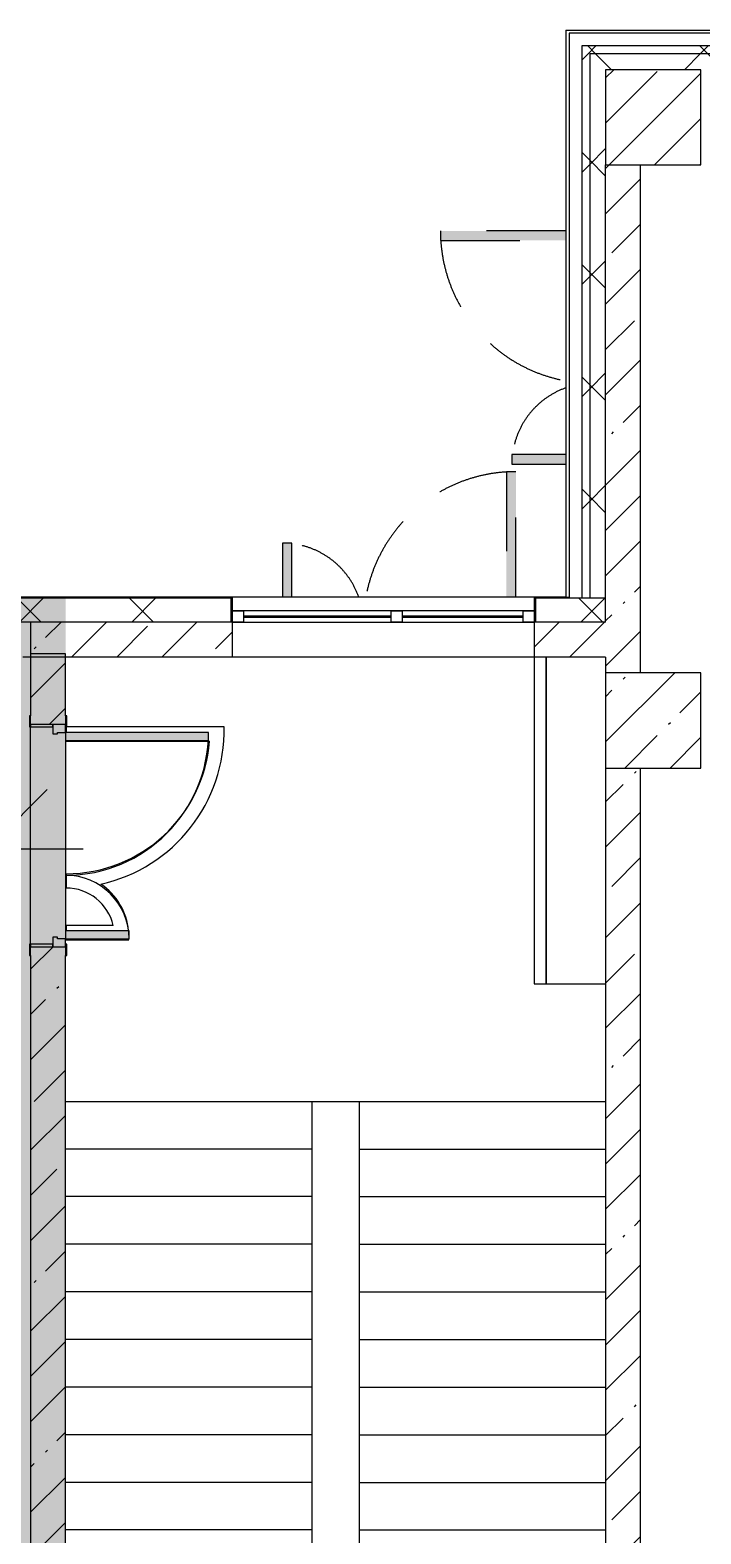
# Model space of a CAD drawing. Header units: millimetres. Extents: x -3456 to 185767, y -8553 to 29000.
# Drawn here: x 97294 to 101517, y 17875 to 27350 of the extents above; entities that cross this region are included whole.
import ezdxf

# ---------------------------------------------------------------- set-up
doc = ezdxf.new("R2010")
doc.units = ezdxf.units.MM
doc.linetypes.add('200_ШТРИХ__ш1_п0_6_', pattern=[800, 500, -300])
for name, color, linetype, lineweight in [('A-ANNO-DIMS', 7, 'Continuous', 9), ('A-ANNO-DIMS-500', 7, 'Continuous', 9), ('A-DETL-MBND-1', 7, '200_ШТРИХ__ш1_п0_6_', 9), ('A-GLAZ-2', 7, 'Continuous', 5), ('A-WALL', 7, 'Continuous', 9), ('A-WALL-3', 7, 'Continuous', 5), ('I-WALL-3', 7, 'Continuous', 5), ('S-COLS-2', 7, 'Continuous', 5), ('S-STRS-2', 7, 'Continuous', 5)]:
    doc.layers.add(name, color=color, linetype=linetype, lineweight=lineweight)
doc.layers.add('A-DETL-GENF-2', color=7, linetype='Continuous', lineweight=9, true_color=0xc0c0c0, transparency=0.4)
for name, color, linetype, lineweight, true_color in [('A-DOOR-3', 7, 'Continuous', 5, 0xaaaaaa), ('A-DOOR-4', 7, 'Continuous', 5, 0xe2e2e2), ('A-DOOR-5', 7, 'Continuous', 5, 0xb7b7b7), ('A-DOOR-FRAM-4', 7, 'Continuous', 5, 0xe2e2e2), ('A-DOOR-FRAM-5', 7, 'Continuous', 5, 0xaaaaaa), ('A-DOOR-FRAM-6', 7, 'Continuous', 5, 0xb7b7b7), ('A-FLOR-1', 7, 'Continuous', 5, 0xb7b7b7), ('A-FLOR-2', 7, 'Continuous', 5, 0xaaaaaa), ('A-WALL-4', 7, 'Continuous', 9, 0x737373), ('A-WALL-5', 7, 'Continuous', 5, 0x737373), ('I-WALL-4', 7, 'Continuous', 5, 0x737373), ('S-STRS-3', 7, 'Continuous', 5, 0x737373)]:
    doc.layers.add(name, color=color, linetype=linetype, lineweight=lineweight, true_color=true_color)
doc.styles.add('ISOCPEUR_5', font='isocpeur.ttf', dxfattribs={"width": 0.9, "height": 1000})
doc.dimstyles.new('ISO-2_0_0_9К_Средний_округл2_2', dxfattribs={"dimscale": 304.8, "dimtxt": 995.981176, "dimasz": 2.46063, "dimexe": 1.968504, "dimexo": 0, "dimgap": 0, "dimtad": 1, "dimdec": 0, "dimrnd": 10, "dimzin": 0, "dimdsep": 46, "dimtxsty": 'ISOCPEUR_5', "dimblk1": 'OBLIQUE', "dimblk2": 'OBLIQUE', "dimsah": 1, "dimcen": 0.09, "dimdle": 1.968504, "dimazin": 0, "dimtfac": 1, "dimtdec": 4, "dimtix": 1, "dimtmove": 0, "dimatfit": 3, "dimfxl": 1, "dimtvp": 1, "dimtolj": 1, "dimtzin": 0, "dimarcsym": 2})
pattern_1 = [(45, (58756.86, 0), (-285.123, 285.123), []), (45, (59042, 0), (-285.123, 285.123), [504.031, -100.806, 16.764, -84.042])]
pattern_2 = [(45, (58756.86, 0), (-353.5534, 353.5534), []), (135, (58756.86, 0), (-353.5534, -353.5534), [])]

# ---------------------------------------------------------------- blocks, each defined once
blk = doc.blocks.new('BSC_Колонна _Прямоугольная - 600х600-V101-2_6_1_птичка')
at = {"layer": 'S-COLS-2'}
h = blk.add_hatch(dxfattribs=at)
h.set_pattern_fill('FP_136', color=256, style=0, pattern_type=2)
h.set_pattern_definition([(45, (-42460, -26800), (-285.123, 285.123), []), (45, (-42174.88, -26800), (-285.123, 285.123), [504.031, -100.806, 16.764, -84.042])])
h.paths.add_polyline_path([(-300, -300), (300, -300), (300, 300), (-300, 300)])
for p, q in [((300, 300), (-300, 300)), ((-300, 300), (-300, -300)), ((300, -300), (300, 300)), ((-300, -300), (300, -300))]:
    blk.add_line(p, q, dxfattribs=at)
blk = doc.blocks.new('BSC_Колонна _Прямоугольная - 600х600-V115-2_6_1_птичка')
at = {"layer": 'S-COLS-2'}
h = blk.add_hatch(dxfattribs=at)
h.set_pattern_fill('FP_149', color=256, style=0, pattern_type=2)
h.set_pattern_definition([(45, (-42460, -23000), (-285.123, 285.123), []), (45, (-42174.88, -23000), (-285.123, 285.123), [504.031, -100.806, 16.764, -84.042])])
h.paths.add_polyline_path([(-300, -300), (300, -300), (300, 300), (-300, 300), (-300, -208.4)])
for p, q in [((300, 300), (-300, 300)), ((-300, 300), (-300, -300)), ((300, -300), (300, 300)), ((-300, -300), (300, -300))]:
    blk.add_line(p, q, dxfattribs=at)
blk = doc.blocks.new('120_Окно_СКБ_2Ст - 120_Окно_СКБ_2Ст 1900х2400 глухое-23537524-2_6_1_птичка')
at = {"layer": 'A-GLAZ-2'}
for p, q in [((-950, 5), (-950, 75)), ((-950, 75), (-880, 75)), ((950, 75), (-950, 75)), ((-880, 5), (-950, 5)), ((-950, 5), (950, 5)), ((-880, 75), (-880, 5)), ((-120, 45), (-880, 45)), ((-120, 35), (-880, 35)), ((-120, 5), (-120, 75)), ((-120, 75), (-50, 75)), ((-50, 5), (-120, 5)), ((-50, 75), (-50, 5)), ((880, 45), (-50, 45)), ((880, 35), (-50, 35)), ((880, 5), (880, 75)), ((880, 75), (950, 75)), ((950, 5), (880, 5)), ((950, 75), (950, 5))]:
    blk.add_line(p, q, dxfattribs=at)
blk = doc.blocks.new('110_Дверь_СКБ_2Ст_Наружная - ДН-1_л__ Двухстворчатая 1350 х3200 _ЛК_ в свету с верхним остеклением 2-22448815-2_6_1_птичка')
at = {"layer": 'A-DETL-MBND-1'}
for points in [[(754.5, 79.3), (754.5, 869), (694.5, 869), (694.5, 79.3)], [(-655.5, 79.3), (-655.5, 419), (-715.5, 419), (-715.5, 79.3)]]:
    blk.add_hatch(color=256, dxfattribs=at).paths.add_polyline_path(points)
for p, q in [((754.5, 869), (694.5, 869)), ((694.5, 869), (694.5, 79.3)), ((754.5, 79.3), (754.5, 869)), ((-715.5, 419), (-715.5, 79.3)), ((-655.5, 419), (-715.5, 419)), ((-655.5, 79.3), (-655.5, 419))]:
    blk.add_line(p, q, dxfattribs=at)
for centre, radius, start, end in [((754.5, -91), 960, 90, 169.72024), ((-715.5, -91), 510, 19.63052, 90)]:
    blk.add_arc(centre, radius, start, end, dxfattribs=at)
blk = doc.blocks.new('110_Дверь_СКБ_2Ст - Д-1 Лестничная клетка EIS60-V190-2_6_1_птичка')
at = {"layer": 'A-DOOR-4'}
for points in [[(-587.5, 110), (-587.5, 1010), (-637.5, 1010), (-637.5, 110)], [(662.5, 510), (612.5, 510), (612.5, 110), (662.5, 110)], [(712.5, 30), (697.5, 30), (697.5, -110), (712.5, -110)]]:
    blk.add_hatch(color=256, dxfattribs=at).paths.add_polyline_path(points)
h = blk.add_hatch(color=256, dxfattribs=at)
h.paths.add_polyline_path([(712.5, 110), (662.5, 110), (662.5, 60), (652.5, 60), (652.8, 30), (712.5, 30), (712.5, 88.8)])
h.paths.add_polyline_path([(-627.5, 60), (-637.5, 60), (-637.5, 110), (-687.5, 110), (-687.5, 30), (-627.5, 30)])
at = {"layer": 'A-DOOR-FRAM-4'}
for points in [[(-672.5, 110), (-672.5, 118), (-742.5, 118), (-742.5, 110)], [(767.5, 110), (767.5, 118), (697.5, 118), (697.5, 110)], [(-672.5, 30), (-687.5, 30), (-687.5, -110), (-672.5, -110)], [(-672.5, -110), (-742.5, -110), (-742.5, -118), (-672.5, -118)], [(767.5, -118), (767.5, -110), (697.5, -110), (697.5, -118)]]:
    blk.add_hatch(color=256, dxfattribs=at).paths.add_polyline_path(points)
at = {"layer": 'A-DOOR-3'}
for p, q in [((-637.5, 1010), (-637.5, 110)), ((-587.5, 1010), (-637.5, 1010)), ((-587.5, 110), (-587.5, 1010)), ((662.5, 510), (612.5, 510)), ((612.5, 510), (612.5, 110)), ((662.5, 110), (662.5, 510))]:
    blk.add_line(p, q, dxfattribs=at)
for centre, radius, start, end in [((-637.5, 110), 900, 0, 90), ((662.5, 110), 400, 90, 180)]:
    blk.add_arc(centre, radius, start, end, dxfattribs=at)
at = {"layer": 'A-DOOR-5'}
for p, q in [((-637.5, 110), (-587.5, 110)), ((612.5, 110), (662.5, 110))]:
    blk.add_line(p, q, dxfattribs=at)
at = {"layer": 'A-DOOR-FRAM-5'}
for p, q in [((-672.5, 118), (-742.5, 118)), ((-742.5, 118), (-742.5, 110)), ((-672.5, 110), (-672.5, 118)), ((767.5, 118), (697.5, 118)), ((697.5, 118), (697.5, 110)), ((767.5, 110), (767.5, 118))]:
    blk.add_line(p, q, dxfattribs=at)
at = {"layer": 'A-DOOR-FRAM-6'}
for p, q in [((-742.5, 110), (-672.5, 110)), ((-637.5, 110), (-687.5, 110)), ((-687.5, 110), (-687.5, 30)), ((-637.5, 60), (-637.5, 110)), ((662.5, 110), (662.5, 60)), ((712.5, 110), (662.5, 110)), ((697.5, 110), (767.5, 110)), ((712.5, 30), (712.5, 110)), ((-687.5, 30), (-627.5, 30)), ((-672.5, 30), (-687.5, 30)), ((-687.5, 30), (-687.5, -110)), ((-672.5, -110), (-672.5, 30)), ((-627.5, 60), (-637.5, 60)), ((-627.5, 30), (-627.5, 60)), ((662.5, 60), (652.5, 60)), ((652.5, 60), (652.5, 30)), ((652.5, 30), (712.5, 30)), ((712.5, 30), (697.5, 30)), ((697.5, 30), (697.5, -110)), ((712.5, -110), (712.5, 30)), ((-672.5, -110), (-742.5, -110)), ((-742.5, -110), (-742.5, -118)), ((-742.5, -118), (-672.5, -118)), ((-687.5, -110), (-672.5, -110)), ((-672.5, -118), (-672.5, -110)), ((697.5, -110), (712.5, -110)), ((767.5, -110), (697.5, -110)), ((697.5, -110), (697.5, -118)), ((697.5, -118), (767.5, -118)), ((767.5, -118), (767.5, -110))]:
    blk.add_line(p, q, dxfattribs=at)
blk = doc.blocks.new('110_Дверь_СКБ_2Ст_Наружная - ДН-1_л__ Двухстворчатая 1350 х3200 _ЛК_ в свету с верхним остеклением EI30-23529464-2_6_1_птичка')
at = {"layer": 'A-DETL-MBND-1'}
for points in [[(694.5, 513.7), (694.5, 125), (754.5, 125), (754.5, 915), (694.5, 915)], [(-715.5, 125), (-655.5, 125), (-655.5, 465), (-715.5, 465)]]:
    blk.add_hatch(color=256, dxfattribs=at).paths.add_polyline_path(points)
for p, q in [((754.5, 915), (694.5, 915)), ((694.5, 915), (694.5, 125)), ((754.5, 125), (754.5, 915)), ((-715.5, 465), (-715.5, 125)), ((-655.5, 465), (-715.5, 465)), ((-655.5, 125), (-655.5, 465))]:
    blk.add_line(p, q, dxfattribs=at)
for centre, radius, start, end in [((754.5, -45), 960, 90, 169.73704), ((-715.5, -45), 510, 19.59844, 90)]:
    blk.add_arc(centre, radius, start, end, dxfattribs=at)
blk = doc.blocks.new('Зашивка приборов отопления28 - Зашивка приборов отопления-33322877-2_6_1_птичка')
at = {"layer": 'A-WALL-3'}
for p, q in [((75401, 485.9), (73341, 485.9)), ((73341, 485.9), (73341, 410.9)), ((73341, 410.9), (73341, 35.9)), ((73341, 410.9), (75401, 410.9)), ((75401, 410.9), (73341.4, 410.9)), ((73341.4, 410.9), (73341.4, 35.9))]:
    blk.add_line(p, q, dxfattribs=at)
blk = doc.blocks.new('DIMBLOCK45-2_6_1_птичка')
at = {"layer": 'A-ANNO-DIMS-500'}
for p, q in [((97026.9, 22721.3), (97026.9, 21591)), ((97026.9, 22191), (97026.9, 22721.3)), ((92366.9, 22600), (92366.9, 21591)), ((92366.9, 22191), (92366.9, 22600)), ((91766.9, 22191), (97626.9, 22191))]:
    blk.add_line(p, q, dxfattribs=at)
at = {"layer": 'A-ANNO-DIMS-500', "lineweight": 20}
for p, q in [((92366.9, 22191), (92741.9, 22566)), ((97026.9, 22191), (97401.9, 22566)), ((92366.9, 22191), (91991.9, 21816)), ((97026.9, 22191), (96651.9, 21816))]:
    blk.add_line(p, q, dxfattribs=at)
at = {"layer": 'A-ANNO-DIMS-500', "color": 0, "insert": (93384.8, 23497.4), "char_height": 1000, "width": 3148.833, "attachment_point": 1, "line_spacing_factor": 1.149209, "style": 'ISOCPEUR_5'}
blk.add_mtext('4660', dxfattribs=at)
blk = doc.blocks.new('_Oblique')
at = {"color": 0, "linetype": 'ByBlock', "lineweight": -2}
blk.add_line((-0.5, -0.5), (0.5, 0.5), dxfattribs=at)

msp = doc.modelspace()

# ---------------------------------------------------------------- hatches: boundary and pattern name
at = {"layer": 'A-DETL-GENF-2'}
msp.add_hatch(color=256, dxfattribs=at).paths.add_polyline_path([(91930.6, -280), (97516.9, -280), (97516.9, 23777.7), (92616.9, 23777.7), (92616.9, 27350), (62608.9, 27350), (62608.9, 15358), (58488.9, 15358), (58488.9, -280), (91003.1, -280)])
at = {"layer": 'A-WALL-3'}
h = msp.add_hatch(dxfattribs=at)
h.set_pattern_fill('FP_120', color=256, style=0, pattern_type=2)
h.set_pattern_definition(pattern_2)
h.paths.add_polyline_path([(150363.5, 27200), (151916.9, 27200), (151916.9, 27250), (139106.9, 27250), (139106.9, 27200), (148508.4, 27200)])
h.paths.add_polyline_path([(135523.4, 27200), (136606.9, 27200), (136606.9, 27250), (135096.9, 27250), (135096.9, 27200)])
h.paths.add_polyline_path([(132740.9, 27200), (132996.9, 27200), (132996.9, 27250), (127616.9, 27250), (127616.9, 27200), (131813.4, 27200)])
h.paths.add_polyline_path([(119512.1, 27200), (119796.9, 27200), (119796.9, 27250), (118616.9, 27250), (118616.9, 27200), (118828.3, 27200)])
h.paths.add_polyline_path([(126712.1, 27200), (126716.9, 27200), (126712.1, 27250), (124916.9, 27250), (124916.9, 27200), (126248.3, 27200)])
h.paths.add_polyline_path([(123712.1, 27200), (124016.9, 27200), (124016.9, 27250), (122936.9, 27250), (122936.9, 27200), (123465.8, 27200)])
h.paths.add_polyline_path([(115582, 27200), (115916.9, 27200), (115916.9, 27250), (114666.7, 27250), (114666.7, 27200), (115118.3, 27200)])
h.paths.add_polyline_path([(113263.3, 27200), (113766.7, 27200), (113766.7, 27250), (112617, 27250), (112617, 27200)])
h.paths.add_polyline_path([(108625.7, 27200), (109517, 27200), (109517, 27250), (108417.1, 27250), (108417.1, 27200)])
h.paths.add_polyline_path([(106770.7, 27200), (107517.1, 27200), (107517.1, 27250), (106263.9, 27250), (106263.9, 27200)])
h.paths.add_polyline_path([(103163.9, 27200), (103163.9, 27250), (100766.9, 27250), (100766.9, 27200), (102133.2, 27200)])
h = msp.add_hatch(dxfattribs=at)
h.set_pattern_fill('FP_120', color=256, style=0, pattern_type=2)
h.set_pattern_definition(pattern_2)
h.paths.add_polyline_path([(100816.9, 23770), (100816.9, 27200), (100766.9, 27200), (100766.9, 23770)])
h = msp.add_hatch(dxfattribs=at)
h.set_pattern_fill('FP_120', color=256, style=0, pattern_type=2)
h.set_pattern_definition(pattern_2)
h.paths.add_polyline_path([(150363.5, 27100), (151816.9, 27100), (151816.9, 27200), (139106.9, 27200), (139106.9, 27100), (148508.4, 27100)])
h.paths.add_polyline_path([(131813.4, 27100), (132996.9, 27100), (132996.9, 27200), (127616.9, 27200), (127616.9, 27100), (129958.3, 27100)])
h.paths.add_polyline_path([(125516.9, 27100), (126716.9, 27100), (126712.1, 27200), (124916.9, 27200), (124916.9, 27100), (125320.8, 27100)])
h.paths.add_polyline_path([(135523.4, 27100), (136606.9, 27100), (136606.9, 27200), (135096.9, 27200), (135096.9, 27100), (135506.9, 27100)])
h.paths.add_polyline_path([(113263.3, 27100), (113766.7, 27100), (113766.7, 27200), (112617, 27200), (112617, 27100)])
h.paths.add_polyline_path([(123465.8, 27100), (124016.9, 27100), (124016.9, 27200), (122936.9, 27200), (122936.9, 27100)])
h.paths.add_polyline_path([(115916.9, 27100), (115916.9, 27200), (114666.7, 27200), (114666.7, 27100), (115582, 27100)])
h.paths.add_polyline_path([(118828.3, 27100), (119796.9, 27100), (119796.9, 27200), (118616.9, 27200), (118616.9, 27100)])
h.paths.add_polyline_path([(108625.7, 27100), (109517, 27100), (109517, 27200), (108417.1, 27200), (108417.1, 27100)])
h.paths.add_polyline_path([(106770.7, 27100), (107517.1, 27100), (107517.1, 27200), (106263.9, 27200), (106263.9, 27100)])
h.paths.add_polyline_path([(100816.9, 27100), (103163.9, 27100), (103163.9, 27200), (100816.9, 27200)])
h = msp.add_hatch(dxfattribs=at)
h.set_pattern_fill('FP_120', color=256, style=0, pattern_type=2)
h.set_pattern_definition(pattern_2)
h.paths.add_polyline_path([(100916.9, 23770), (100916.9, 27100), (100816.9, 27100), (100816.9, 23770)])
h = msp.add_hatch(dxfattribs=at)
h.set_pattern_fill('FP_120', color=256, style=0, pattern_type=2)
h.set_pattern_definition(pattern_2)
h.paths.add_polyline_path([(92649, 23620), (93316.9, 23620), (93316.9, 23770), (92596.9, 23770), (92596.9, 23620), (92616.9, 23620)])
h.paths.add_polyline_path([(97516.9, 23620), (97516.9, 23770), (96416.9, 23770), (96416.9, 23620), (97495.7, 23620)])
h = msp.add_hatch(dxfattribs=at)
h.set_pattern_fill('FP_120', color=256, style=0, pattern_type=2)
h.set_pattern_definition(pattern_2)
h.paths.add_polyline_path([(98558.9, 23620), (98558.9, 23770), (97516.9, 23770), (97516.9, 23620), (98423.2, 23620)])
h.paths.add_polyline_path([(100916.9, 23620), (100916.9, 23770), (100474.9, 23770), (100474.9, 23620), (100741.9, 23620)])
at = {"layer": 'I-WALL-3'}
h = msp.add_hatch(dxfattribs=at)
h.set_pattern_fill('FP_128', color=256, style=0, pattern_type=2)
h.set_pattern_definition(pattern_1)
h.paths.add_polyline_path([(101136.9, 23300), (101136.9, 26500), (100916.9, 26500), (100916.9, 23300)])
h = msp.add_hatch(dxfattribs=at)
h.set_pattern_fill('FP_128', color=256, style=0, pattern_type=2)
h.set_pattern_definition(pattern_1)
h.paths.add_polyline_path([(97296.9, 23400), (97516.9, 23400), (97516.9, 23620), (97296.9, 23620)])
h = msp.add_hatch(dxfattribs=at)
h.set_pattern_fill('FP_128', color=256, style=0, pattern_type=2)
h.set_pattern_definition(pattern_1)
h.paths.add_polyline_path([(100916.9, 23400), (100916.9, 23620), (100466.9, 23620), (100466.9, 23400), (100741.9, 23400)])
h.paths.add_polyline_path([(98423.2, 23400), (98566.9, 23400), (98561.9, 23620), (97516.9, 23620), (97516.9, 23400)])
h = msp.add_hatch(dxfattribs=at)
h.set_pattern_fill('FP_128', color=256, style=0, pattern_type=2)
h.set_pattern_definition(pattern_1)
h.paths.add_polyline_path([(97516.9, 10450), (97516.9, 12125), (97296.9, 12125), (97296.9, 10450), (97495.7, 10450)])
h.paths.add_polyline_path([(97296.9, 13525), (97516.9, 13525), (97516.9, 21575), (97296.9, 21575), (97296.9, 13536.1)])
h.paths.add_polyline_path([(97516.9, 22975), (97516.9, 23420.3), (97296.9, 23420.3), (97296.9, 22975), (97495.7, 22975)])
h = msp.add_hatch(dxfattribs=at)
h.set_pattern_fill('FP_128', color=256, style=0, pattern_type=2)
h.set_pattern_definition(pattern_1)
h.paths.add_polyline_path([(101136.9, 17300), (101136.9, 22700), (100916.9, 22700), (100916.9, 17300)])

# ---------------------------------------------------------------- linework, layer by layer
at = {"layer": 'A-DETL-MBND-1'}
msp.add_line((97296.9, 23619.7), (97246.9, 23619.7), dxfattribs=at)
at = {"layer": 'A-FLOR-1'}
msp.add_line((97296.9, 23400), (97246.9, 23400), dxfattribs=at)
at = {"layer": 'A-FLOR-2'}
for p, q in [((98515.1, 22959.2), (97520.3, 22959.2)), ((97520.3, 22959.2), (97520.3, 22925)), ((97520.3, 22869.2), (98422.5, 22869.2)), ((97520.3, 22034.2), (97520.3, 21944.2)), ((97817.4, 21708.1), (97520.3, 21708.1)), ((97520.3, 21708.1), (97520.3, 21675)), ((97520.3, 21625), (97520.3, 21618.1)), ((97520.3, 21618.1), (97914.7, 21618.1))]:
    msp.add_line(p, q, dxfattribs=at)
for centre, radius, start, end in [((97520.3, 22939.2), 995, 282.67054, 1.1511), ((97520.3, 22939.2), 905, 270, 355.56313), ((97520.3, 21639.2), 305, 13.0427, 90), ((97520.3, 21639.2), 395, 5.20117, 56.45952), ((97520.3, 21639.2), 395, 356.92799, 357.93552)]:
    msp.add_arc(centre, radius, start, end, dxfattribs=at)
at = {"layer": 'A-WALL'}
for p, q in [((100686.9, 27330), (100686.9, 23770)), ((103163.9, 27330), (100686.9, 27330)), ((100766.9, 27250), (100766.9, 23770)), ((103163.9, 27250), (100766.9, 27250)), ((100816.9, 27200), (100816.9, 23770)), ((103163.9, 27200), (100816.9, 27200)), ((98558.9, 23620), (98558.9, 23770)), ((98561.9, 23620), (98561.9, 23773)), ((100471.9, 23773), (100471.9, 23620)), ((100686.9, 23773), (100471.9, 23773)), ((100474.9, 23770), (100474.9, 23620)), ((100916.9, 23770), (100474.9, 23770)), ((100666.9, 23778), (100686.9, 23778)), ((98566.9, 23620), (97296.9, 23620)), ((100916.9, 23620), (100466.9, 23620))]:
    msp.add_line(p, q, dxfattribs=at)
at = {"layer": 'A-WALL-3'}
for p, q in [((100666.9, 27350), (100666.9, 23778)), ((100666.9, 27350), (113766.7, 27350)), ((100916.9, 23620), (100916.9, 26500)), ((100666.9, 23778), (92616.9, 23778)), ((98566.9, 23620), (98566.9, 23778)), ((100466.9, 23778), (100466.9, 23620))]:
    msp.add_line(p, q, dxfattribs=at)
at = {"layer": 'A-WALL-4'}
for p, q in [((98561.9, 23773), (96416.9, 23773)), ((98558.9, 23770), (96416.9, 23770))]:
    msp.add_line(p, q, dxfattribs=at)
at = {"layer": 'A-WALL-5'}
msp.add_line((97296.9, 23620), (92596.9, 23620), dxfattribs=at)
at = {"layer": 'I-WALL-3'}
for p, q in [((101136.9, 23300), (101136.9, 26500)), ((98566.9, 23400), (98566.9, 23620)), ((100466.9, 23620), (100466.9, 23400)), ((100916.9, 23400), (97296.9, 23400)), ((100916.9, 23400), (100916.9, 23300)), ((100916.9, 22700), (100916.9, 17300)), ((101136.9, 17300), (101136.9, 22700))]:
    msp.add_line(p, q, dxfattribs=at)
at = {"layer": 'I-WALL-4'}
for p, q in [((97296.9, 23620), (97296.9, 23030)), ((97516.9, 23420.3), (97296.9, 23420.3)), ((97516.9, 23030), (97516.9, 23420.3)), ((97296.9, 21590), (97296.9, 22960)), ((97516.9, 22875), (97516.9, 21675)), ((97296.9, 21520), (97296.9, 13580)), ((97516.9, 15200), (97516.9, 21520))]:
    msp.add_line(p, q, dxfattribs=at)
at = {"layer": 'S-STRS-2'}
for p, q in [((97516.9, 20600), (99366.9, 20600)), ((99066.9, 20600), (99066.9, 20300)), ((99366.9, 20600), (100916.9, 20600)), ((99366.9, 20300), (99366.9, 20600)), ((99366.9, 20600), (100916.9, 20600)), ((99066.9, 20300), (97516.9, 20300)), ((99066.9, 20300), (97516.9, 20300)), ((99066.9, 20300), (99066.9, 20000)), ((99366.9, 20000), (99366.9, 20300)), ((99366.9, 20300), (100916.9, 20300)), ((99366.9, 20300), (100916.9, 20300)), ((99066.9, 20000), (97516.9, 20000)), ((99066.9, 20000), (97516.9, 20000)), ((99066.9, 20000), (99066.9, 19700)), ((99366.9, 19700), (99366.9, 20000)), ((99366.9, 20000), (100916.9, 20000)), ((99366.9, 20000), (100916.9, 20000)), ((99066.9, 19700), (97516.9, 19700)), ((99066.9, 19700), (97516.9, 19700)), ((99066.9, 19700), (99066.9, 19400)), ((99366.9, 19400), (99366.9, 19700)), ((99366.9, 19700), (100916.9, 19700)), ((99366.9, 19700), (100916.9, 19700)), ((99066.9, 19400), (97516.9, 19400)), ((99066.9, 19400), (97516.9, 19400)), ((99066.9, 19400), (99066.9, 19100)), ((99366.9, 19100), (99366.9, 19400)), ((99366.9, 19400), (100916.9, 19400)), ((99366.9, 19400), (100916.9, 19400)), ((99066.9, 19100), (97516.9, 19100)), ((99066.9, 19100), (97516.9, 19100)), ((99066.9, 19100), (99066.9, 18800)), ((99366.9, 18800), (99366.9, 19100)), ((99366.9, 19100), (100916.9, 19100)), ((99366.9, 19100), (100916.9, 19100)), ((99066.9, 18800), (97516.9, 18800)), ((99066.9, 18800), (97516.9, 18800)), ((99066.9, 18800), (99066.9, 18500)), ((99366.9, 18500), (99366.9, 18800)), ((99366.9, 18800), (100916.9, 18800)), ((99366.9, 18800), (100916.9, 18800)), ((99066.9, 18500), (97516.9, 18500)), ((99066.9, 18500), (97516.9, 18500)), ((99066.9, 18500), (99066.9, 18200)), ((99366.9, 18200), (99366.9, 18500)), ((99366.9, 18500), (100916.9, 18500)), ((99366.9, 18500), (100916.9, 18500)), ((99066.9, 18200), (97516.9, 18200)), ((99066.9, 18200), (97516.9, 18200)), ((99066.9, 18200), (99066.9, 17900)), ((99366.9, 17900), (99366.9, 18200)), ((99366.9, 18200), (100916.9, 18200)), ((99366.9, 18200), (100916.9, 18200)), ((99066.9, 17900), (97516.9, 17900)), ((99066.9, 17900), (97516.9, 17900)), ((99066.9, 17900), (99066.9, 17600)), ((99366.9, 17600), (99366.9, 17900)), ((99366.9, 17900), (100916.9, 17900)), ((99366.9, 17900), (100916.9, 17900))]:
    msp.add_line(p, q, dxfattribs=at)
at = {"layer": 'S-STRS-3'}
msp.add_line((97516.9, 22875), (97516.9, 21675), dxfattribs=at)

# ---------------------------------------------------------------- block references
at = {"layer": 'A-DETL-MBND-1', "rotation": 89.9999999999999}
msp.add_blockref('110_Дверь_СКБ_2Ст_Наружная - ДН-1_л__ Двухстворчатая 1350 х3200 _ЛК_ в свету с верхним остеклением EI30-23529464-2_6_1_птичка', (100791.9, 25330.5), dxfattribs=at)
at = {"layer": 'A-DETL-MBND-1'}
msp.add_blockref('110_Дверь_СКБ_2Ст_Наружная - ДН-1_л__ Двухстворчатая 1350 х3200 _ЛК_ в свету с верхним остеклением 2-22448815-2_6_1_птичка', (99597.4, 23698.7), dxfattribs=at)
at = {"layer": 'A-DOOR-5', "rotation": 269.9999999999999}
msp.add_blockref('110_Дверь_СКБ_2Ст - Д-1 Лестничная клетка EIS60-V190-2_6_1_птичка', (97406.9, 22287.5), dxfattribs=at)
at = {"layer": 'A-GLAZ-2', "rotation": 180}
msp.add_blockref('120_Окно_СКБ_2Ст - 120_Окно_СКБ_2Ст 1900х2400 глухое-23537524-2_6_1_птичка', (99516.9, 23695), dxfattribs=at)
at = {"layer": 'A-WALL-3', "rotation": 89.9999999999998}
msp.add_blockref('Зашивка приборов отопления28 - Зашивка приборов отопления-33322877-2_6_1_птичка', (100952.8, -52001), dxfattribs=at)
at = {"layer": 'S-COLS-2'}
for name, p in [('BSC_Колонна _Прямоугольная - 600х600-V101-2_6_1_птичка', (101216.9, 26800)), ('BSC_Колонна _Прямоугольная - 600х600-V115-2_6_1_птичка', (101216.9, 23000))]:
    msp.add_blockref(name, p, dxfattribs=at)

# ---------------------------------------------------------------- dimensions: what is measured, and where the dimension line sits
at = {"layer": 'A-ANNO-DIMS'}
dim = msp.add_linear_dim(base=(97026.9, 22191), p1=(92366.9, 22600), p2=(97026.9, 22721.3), dimstyle='ISO-2_0_0_9К_Средний_округл2_2', override={"dimpost": '<>', "dimfxl": 4661.578965}, dxfattribs=at)
dim.commit()
dim.dimension.update_dxf_attribs({"geometry": 'DIMBLOCK45-2_6_1_птичка', "text_midpoint": (94696.9, 22691)})

doc.saveas('drawing.dxf')
